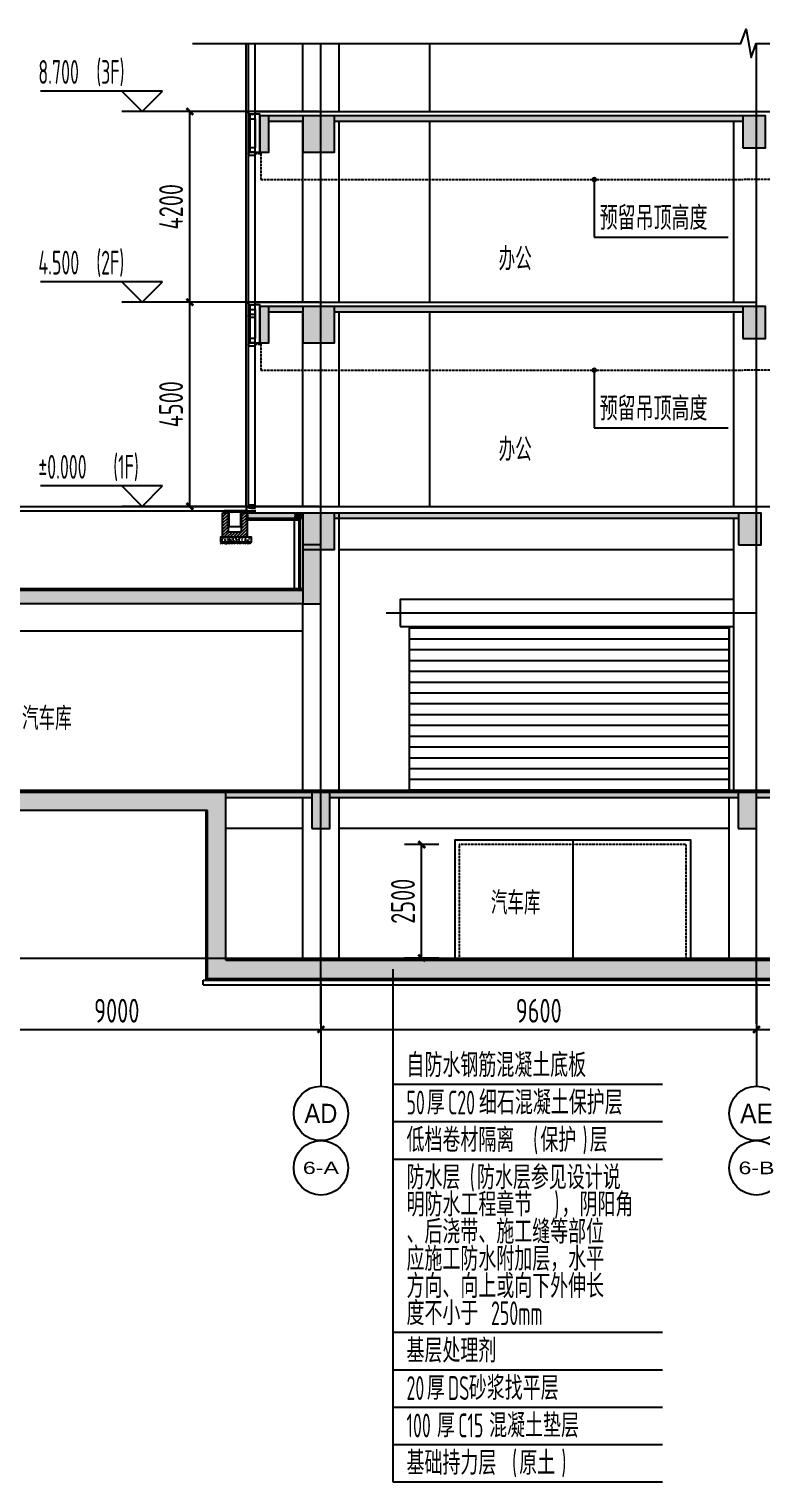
# Model space of a CAD drawing. Extents: x 33318 to 174393, y -247680 to 18171.
# Drawn here: x 95477 to 111608, y -208836 to -176829 of the extents above; entities that cross this region are included whole.
import ezdxf
from ezdxf.enums import TextEntityAlignment as Align

# ---------------------------------------------------------------- set-up
doc = ezdxf.new("R2010")
doc.units = 0
doc.header["$LTSCALE"] = 10
doc.header["$MEASUREMENT"] = 0
doc.linetypes.add('DASH', pattern=[0.35, 0.25, -0.1])
doc.linetypes.add('DOTE', pattern=[2.42, 2, -0.2, 0.02, -0.2])
for name, color, linetype in [('01-标注_尺寸', 124, 'Continuous'), ('01-标注_标高', 200, 'Continuous'), ('01-标注_符号', 200, 'Continuous'), ('01-标注_轴线坐标', 132, 'Continuous'), ('02-TEXT_房间', 7, 'Continuous'), ('02-TEXT_标注', 130, 'Continuous'), ('02-TEXT_轴号', 7, 'Continuous'), ('05-填充_天正', 26, 'Continuous'), ('A-C_窗', 140, 'Continuous'), ('A-C_门', 150, 'Continuous'), ('A-D_龙骨', 152, 'Continuous'), ('A-SUR_保温', 222, 'Continuous'), ('A-SUR_吊顶', 40, 'Continuous'), ('A-SUR_看线', 231, 'Continuous'), ('A-SUR_面层', 191, 'Continuous'), ('A-TECH_结构', 21, 'Continuous'), ('A-金属背板', 30, 'Continuous'), ('A_AXIS-轴线', 36, 'DOTE'), ('A_STR-砌块墙', 121, 'Continuous'), ('A_STR-砼墙', 51, 'Continuous'), ('A_STR-砼柱', 51, 'Continuous'), ('D_铝板', 181, 'Continuous'), ('DOOR_FIRE', 220, 'Continuous'), ('构造物', 145, 'Continuous')]:
    doc.layers.add(name, color=color, linetype=linetype)
doc.layers.add('PUB_HATCH', color=8, linetype='Continuous', lineweight=0)
doc.styles.add('_TCH_AXIS', font='FZXiHei-I-Z08S.ttf')
doc.styles.add('_TCH_DIM', font='ROS1', dxfattribs={"width": 0.8, "bigfont": 'JD'})
doc.styles.add('_TCH_DIM_T3', font='ROS1', dxfattribs={"width": 0.8, "bigfont": 'JD'})
doc.styles.get("Standard").update_dxf_attribs({"font": 'gbenor.shx', "bigfont": 'gbcbig.shx'})
doc.dimstyles.new('_TCH_ARCH&&150', dxfattribs={"dimtxt": 525, "dimasz": 150, "dimexe": 375, "dimexo": 450, "dimgap": 150, "dimtad": 1, "dimdec": 0, "dimzin": 0, "dimdsep": 46, "dimtxsty": '_TCH_DIM_T3', "dimblk": 'ARCHTICK', "dimcen": 0.09, "dimazin": 2, "dimtfac": 1, "dimtdec": 0, "dimtix": 1, "dimtmove": 2, "dimatfit": 3, "dimfxl": 0, "dimtolj": 1, "dimtzin": 0, "dimarcsym": 0})
pattern_1 = [(45, (105078.815, -187354.456), (-17.96051, 17.96051), []), (45, (105096.776, -187354.456), (-17.96051, 17.96051), [12.7, -6.35])]

# ---------------------------------------------------------------- blocks, each defined once
blk = doc.blocks.new('kyuhtr')
at = {"const_width": 20}
blk.add_lwpolyline([(50, 0), (0, 0)], dxfattribs=at)
blk.add_lwpolyline([(50, -30), (200, -30), (200, 30), (50, 30)], close=True)
blk = doc.blocks.new('baowen2')
at = {"layer": 'A-SUR_保温'}
blk.add_lwpolyline([(-3400, -142813), (-3400, -142973), (-3400, -142973), (-3400, -143453), (-3520, -143453), (-3520, -143553), (-3300, -143553), (-3300, -142873), (-3300, -142873), (-3300, -142713), (-3400, -142713), (-3400, -142713), (-3520, -142713), (-3520, -142813), (-3400, -142813)], dxfattribs=at)
at = {"layer": 'A-金属背板'}
blk.add_line((-3520, -142713), (-3520, -143553), dxfattribs=at)
blk = doc.blocks.new('dartt')
at = {"transparency": 33554641}
h = blk.add_hatch(dxfattribs=at)
h.set_pattern_fill('ANSI32', color=26)
h.set_pattern_definition([(45, (1294.211, 122.3605), (-3.367596, 3.367596), []), (45, (1296.4563, 122.3605), (-3.367596, 3.367596), [])])
edge = h.paths.add_edge_path()
edge.add_arc((0, 21), 4, 0, 90)
edge.add_line((0, 25), (0, 0))
edge.add_line((0, 0), (25, 0))
edge.add_arc((21, 0), 4, 0, 90)
edge.add_line((21, 4), (4, 4))
edge.add_line((4, 4), (4, 21))
blk.add_lwpolyline([(0, 25), (0, 0), (25, 0)])
blk.add_lwpolyline([(0, 25), (0, 25, -0.414214), (4, 21), (4, 4), (21, 4, -0.414214), (25, 0), (25, 0)], format="xyb")
blk = doc.blocks.new('_ArchTick')
at = {"color": 0, "linetype": 'ByBlock', "const_width": 0.4}
blk.add_lwpolyline([(-0.5, -0.5), (0.5, 0.5)], dxfattribs=at)
blk = doc.blocks.new('*D74')
at = {"layer": '01-标注_尺寸', "color": 0, "lineweight": -2, "transparency": 16777216}
for p, q in [((101860, -178644), (98645, -178644)), ((99020, -182844), (99020, -178644)), ((101860, -182844), (98645, -182844))]:
    blk.add_line(p, q, dxfattribs=at)
at = {"layer": 'Defpoints', "color": 0, "transparency": 16777216}
for p in [(99020, -178644), (102310, -178644), (102310, -182844)]:
    blk.add_point(p, dxfattribs=at)
at = {"layer": '01-标注_尺寸', "color": 0, "lineweight": -2, "transparency": 16777216, "xscale": 150, "yscale": 150, "zscale": 150}
for p, rotation in [((99020, -178644), 90), ((99020, -182844), 270)]:
    blk.add_blockref('_ArchTick', p, dxfattribs=dict(at, rotation=rotation))
at = {"layer": '01-标注_尺寸', "color": 0, "transparency": 16777216, "insert": (98607, -180744), "char_height": 525, "attachment_point": 5, "rotation": 90, "style": '_TCH_DIM_T3'}
blk.add_mtext('\\A1;4200', dxfattribs=at)
blk = doc.blocks.new('*D75')
at = {"layer": '01-标注_尺寸', "color": 0, "lineweight": -2, "transparency": 16777216}
for p, q in [((101860, -182844), (98645, -182844)), ((99020, -187344), (99020, -182844)), ((101860, -187344), (98645, -187344))]:
    blk.add_line(p, q, dxfattribs=at)
at = {"layer": 'Defpoints', "color": 0, "transparency": 16777216}
for p in [(99020, -182844), (102310, -182844), (102310, -187344)]:
    blk.add_point(p, dxfattribs=at)
at = {"layer": '01-标注_尺寸', "color": 0, "lineweight": -2, "transparency": 16777216, "xscale": 150, "yscale": 150, "zscale": 150}
for p, rotation in [((99020, -182844), 90), ((99020, -187344), 270)]:
    blk.add_blockref('_ArchTick', p, dxfattribs=dict(at, rotation=rotation))
at = {"layer": '01-标注_尺寸', "color": 0, "transparency": 16777216, "insert": (98607, -185094), "char_height": 525, "attachment_point": 5, "rotation": 90, "style": '_TCH_DIM_T3'}
blk.add_mtext('\\A1;4500', dxfattribs=at)
blk = doc.blocks.new('*D77')
at = {"layer": '01-标注_尺寸', "color": 0, "lineweight": -2, "transparency": 16777216}
for p, q in [((104509, -194794), (103755, -194794)), ((104130, -197294), (104130, -194794)), ((104509, -197294), (103755, -197294))]:
    blk.add_line(p, q, dxfattribs=at)
at = {"layer": 'Defpoints', "color": 0, "transparency": 16777216}
for p in [(104130, -194794), (104959, -194794), (104959, -197294)]:
    blk.add_point(p, dxfattribs=at)
at = {"layer": '01-标注_尺寸', "color": 0, "lineweight": -2, "transparency": 16777216, "xscale": 150, "yscale": 150, "zscale": 150}
for p, rotation in [((104130, -194794), 90), ((104130, -197294), 270)]:
    blk.add_blockref('_ArchTick', p, dxfattribs=dict(at, rotation=rotation))
at = {"layer": '01-标注_尺寸', "color": 0, "transparency": 16777216, "insert": (103718, -196044), "char_height": 525, "attachment_point": 5, "rotation": 90, "style": '_TCH_DIM_T3'}
blk.add_mtext('\\A1;2500', dxfattribs=at)
blk = doc.blocks.new('*D107')
at = {"layer": '01-标注_尺寸', "color": 0, "lineweight": -2, "transparency": 16777216}
for p, q in [((92910, -197844), (92910, -199242)), ((101910, -197844), (101910, -199242)), ((92910, -198867), (101910, -198867))]:
    blk.add_line(p, q, dxfattribs=at)
at = {"layer": 'Defpoints', "color": 0, "transparency": 16777216}
for p in [(92910, -197394), (101910, -197394), (101910, -198867)]:
    blk.add_point(p, dxfattribs=at)
at = {"layer": '01-标注_尺寸', "color": 0, "lineweight": -2, "transparency": 16777216, "xscale": 150, "yscale": 150, "zscale": 150, "rotation": 180}
blk.add_blockref('_ArchTick', (92910, -198867), dxfattribs=at)
at = {"layer": '01-标注_尺寸', "color": 0, "lineweight": -2, "transparency": 16777216, "xscale": 150, "yscale": 150, "zscale": 150}
blk.add_blockref('_ArchTick', (101910, -198867), dxfattribs=at)
at = {"layer": '01-标注_尺寸', "color": 0, "transparency": 16777216, "insert": (97410, -198455), "char_height": 525, "attachment_point": 5, "style": '_TCH_DIM_T3'}
blk.add_mtext('\\A1;9000', dxfattribs=at)
blk = doc.blocks.new('*D108')
at = {"layer": '01-标注_尺寸', "color": 0, "lineweight": -2, "transparency": 16777216}
for p, q in [((101910, -197844), (101910, -199242)), ((111510, -197844), (111510, -199242)), ((101910, -198867), (111510, -198867))]:
    blk.add_line(p, q, dxfattribs=at)
at = {"layer": 'Defpoints', "color": 0, "transparency": 16777216}
for p in [(101910, -197394), (111510, -197394), (111510, -198867)]:
    blk.add_point(p, dxfattribs=at)
at = {"layer": '01-标注_尺寸', "color": 0, "lineweight": -2, "transparency": 16777216, "xscale": 150, "yscale": 150, "zscale": 150, "rotation": 180}
blk.add_blockref('_ArchTick', (101910, -198867), dxfattribs=at)
at = {"layer": '01-标注_尺寸', "color": 0, "lineweight": -2, "transparency": 16777216, "xscale": 150, "yscale": 150, "zscale": 150}
blk.add_blockref('_ArchTick', (111510, -198867), dxfattribs=at)
at = {"layer": '01-标注_尺寸', "color": 0, "transparency": 16777216, "insert": (106710, -198455), "char_height": 525, "attachment_point": 5, "style": '_TCH_DIM_T3'}
blk.add_mtext('\\A1;9600', dxfattribs=at)
blk = doc.blocks.new('*D109')
at = {"layer": '01-标注_尺寸', "color": 0, "lineweight": -2, "transparency": 16777216}
for p, q in [((111510, -197844), (111510, -199242)), ((121110, -197844), (121110, -199242)), ((111510, -198867), (121110, -198867))]:
    blk.add_line(p, q, dxfattribs=at)
at = {"layer": 'Defpoints', "color": 0, "transparency": 16777216}
for p in [(111510, -197394), (121110, -197394), (121110, -198867)]:
    blk.add_point(p, dxfattribs=at)
at = {"layer": '01-标注_尺寸', "color": 0, "lineweight": -2, "transparency": 16777216, "xscale": 150, "yscale": 150, "zscale": 150, "rotation": 180}
blk.add_blockref('_ArchTick', (111510, -198867), dxfattribs=at)
at = {"layer": '01-标注_尺寸', "color": 0, "lineweight": -2, "transparency": 16777216, "xscale": 150, "yscale": 150, "zscale": 150}
blk.add_blockref('_ArchTick', (121110, -198867), dxfattribs=at)
at = {"layer": '01-标注_尺寸', "color": 0, "transparency": 16777216, "insert": (116310, -198455), "char_height": 525, "attachment_point": 5, "style": '_TCH_DIM_T3'}
blk.add_mtext('\\A1;9600', dxfattribs=at)
blk = doc.blocks.new('_FZH')
blk.add_lwpolyline([(-0.5, -0.5), (0.5, -0.5), (0.5, 0.5), (-0.5, 0.5)], close=True)
at = {"layer": 'PUB_HATCH'}
blk.add_solid([(-0.5, -0.5), (0.5, -0.5), (-0.5, 0.5), (0.5, 0.5)], dxfattribs=at)
blk = doc.blocks.new('$LinePat$素土夯实')
at = {"color": 0}
for p, q in [((0, -210), (210, 0)), ((120, -300), (420, 0)), ((420, 0), (608, -188)), ((495, -300), (795, 0)), ((615, 0), (705, -90)), ((210, -210), (300, -300)), ((315, -105), (502, -293)), ((705, -300), (795, -210))]:
    blk.add_line(p, q, dxfattribs=at)

msp = doc.modelspace()

# ---------------------------------------------------------------- hatches: boundary and pattern name
at = {"layer": '05-填充_天正'}
for points in [[(101509.8, -178864.5), (101509.8, -178744.5), (100759.8, -178744.5), (100759.8, -178864.5)], [(102209.8, -178744.5), (102209.8, -178864.5), (111209.7, -178864.5), (111209.7, -178744.5)], [(101509.8, -183064.5), (101509.8, -182944.5), (100759.8, -182944.5), (100759.8, -183064.5)], [(102209.8, -182944.5), (102209.8, -183064.5), (111209.7, -183064.5), (111209.7, -182944.5)], [(101316.5, -187534.5), (101329.8, -187494.5), (100299.8, -187494.5), (100299.8, -187614.5), (101329.8, -187614.5)], [(101509.8, -187614.5), (101509.8, -187494.5), (101309.8, -187494.5), (101323.1, -187534.5), (101309.8, -187614.5)], [(102209.8, -187494.5), (102209.8, -187614.5), (111109.7, -187614.5), (111109.7, -187494.5)], [(90259.7, -189194.5), (90259.7, -189494.5), (101509.7, -189494.5), (101509.7, -189194.5)], [(99413.3, -194044.5), (99813.3, -193644.5), (89859.7, -193644.5), (90259.7, -194044.5)], [(99413.3, -197744.5), (99813.3, -197344.5), (99813.3, -193644.5), (99413.3, -194044.5)], [(101709.7, -193764.5), (101709.7, -193644.5), (99813.3, -193644.5), (99813.3, -193764.5)], [(102109.7, -193644.5), (102109.7, -193764.5), (111109, -193764.5), (111109, -193644.5)], [(111509, -193644.5), (111509, -193764.5), (113411.6, -193764.5), (113411.6, -193644.5)], [(118722.7, -197744.5), (118491.7, -197344.5), (99813.3, -197344.5), (99413.3, -197744.5)]]:
    msp.add_hatch(color=256, dxfattribs=at).paths.add_polyline_path(points)
h = msp.add_hatch(dxfattribs=at)
h.set_pattern_fill('ANSI31', color=256, scale=30)
h.set_pattern_definition([(45, (101113.8, -187354.456), (-33.676, 33.676), [])])
h.paths.add_polyline_path([(99741.8, -187484.5), (99861.8, -187484.5), (99861.8, -187904.5), (100161.8, -187904.5), (100161.8, -187484.5), (100281.8, -187484.5), (100281.8, -188024.5), (99741.8, -188024.5)])
h = msp.add_hatch(dxfattribs=at)
h.set_pattern_fill('ANSI33', color=256, scale=8)
h.set_pattern_definition([(45, (105093.315, -187354.456), (-17.96051, 17.96051), []), (45, (105111.276, -187354.456), (-17.96051, 17.96051), [12.7, -6.35])])
h.paths.add_polyline_path([(99773.8, -187444.5), (99773.8, -187474.5), (99869.3, -187474.5), (99869.3, -187444.5)])
h = msp.add_hatch(dxfattribs=at)
h.set_pattern_fill('ANSI33', color=256, scale=8)
h.set_pattern_definition(pattern_1)
h.paths.add_polyline_path([(99934.3, -187474.5), (99934.3, -187444.5), (99884.3, -187444.5), (99884.3, -187474.5)])
h = msp.add_hatch(dxfattribs=at)
h.set_pattern_fill('ANSI33', color=256, scale=8)
h.set_pattern_definition(pattern_1)
h.paths.add_polyline_path([(99999.3, -187474.5), (99999.3, -187444.5), (99949.3, -187444.5), (99949.3, -187474.5)])
h = msp.add_hatch(dxfattribs=at)
h.set_pattern_fill('ANSI33', color=256, scale=8)
h.set_pattern_definition(pattern_1)
h.paths.add_polyline_path([(100064.3, -187474.5), (100064.3, -187444.5), (100014.3, -187444.5), (100014.3, -187474.5)])
h = msp.add_hatch(dxfattribs=at)
h.set_pattern_fill('ANSI33', color=256, scale=8)
h.set_pattern_definition(pattern_1)
h.paths.add_polyline_path([(100129.3, -187474.5), (100129.3, -187444.5), (100079.3, -187444.5), (100079.3, -187474.5)])
h = msp.add_hatch(dxfattribs=at)
h.set_pattern_fill('ANSI33', color=256, scale=8)
h.set_pattern_definition([(45, (105103.315, -187354.456), (-17.96051, 17.96051), []), (45, (105121.276, -187354.456), (-17.96051, 17.96051), [12.7, -6.35])])
h.paths.add_polyline_path([(100249.8, -187474.5), (100249.8, -187444.5), (100144.3, -187444.5), (100144.3, -187474.5)])
h = msp.add_hatch(dxfattribs=at)
h.set_pattern_fill('AR-CONC', color=256, scale=50)
h.set_pattern_definition([(50, (101113.8, -187454.456), (91.0923, -7.9695), [9.525, -104.775]), (355, (101113.8, -187454.46), (-17.6214, 95.5283), [7.62, -83.82]), (100.451, (101121.39, -187455.12), (73.4713, 87.5583), [8.095, -89.045]), (46.184, (101113.8, -187429.06), (135.5395, -21.021), [14.287, -157.162]), (96.636, (101125.1, -187430.81), (118.702, 123.713), [12.143, -133.567]), (351.184, (101113.8, -187429.06), (118.702, 123.713), [11.43, -125.73]), (21, (101126.5, -187435.406), (75.8074, -51.1328), [9.525, -104.775]), (326, (101126.5, -187435.41), (30.901, 92.094), [7.62, -83.82]), (71.4514, (101132.82, -187439.67), (106.7082, 40.9614), [8.095, -89.045]), (37.5, (101113.8, -187454.456), (1.5443, 42.2775), [0, -82.804, 0, -85.09, 0, -84.1375]), (7.5, (101113.8, -187454.456), (33.4098, 50.0903), [0, -48.514, 0, -80.899, 0, -32.0675]), (327.5, (101085.478, -187454.456), (67.7953, -2.8644), [0, -31.75, 0, -99.06, 0, -131.445]), (317.5, (101072.78, -187454.456), (74.0646, 12.7132), [0, -41.275, 0, -65.786, 0, -93.345])])
edge = h.paths.add_edge_path()
edge.add_line((100281.8, -188024.5), (99693.8, -188024.5))
edge.add_line((99693.8, -188024.5), (99693.8, -188124.5))
edge.add_line((99693.8, -188124.5), (100381.8, -188124.5))
edge.add_line((100381.8, -188124.5), (100381.8, -188024.5))
edge.add_line((100381.8, -188024.5), (99861.8, -188024.5))
at = {"layer": 'DOOR_FIRE'}
h = msp.add_hatch(dxfattribs=at)
h.set_pattern_fill('ANSI31', color=256, scale=150, angle=315)
h.set_pattern_definition([(0, (0, 0), (7e-14, 238.125), [])])
h.paths.add_polyline_path([(103859.7, -189994.5), (110909.7, -189994.5), (110909.7, -193594.5), (103859.7, -193594.5)])

# ---------------------------------------------------------------- linework, layer by layer
at = {"layer": '01-标注_标高'}
for p, q in [((98419.6, -178194.5), (95727.1, -178194.5)), ((97969.6, -178644.5), (97519.6, -178194.5)), ((97969.6, -178644.5), (98419.6, -178194.5)), ((99019.6, -178644.5), (97519.6, -178644.5)), ((98419.6, -182394.5), (95727.1, -182394.5)), ((97969.6, -182844.5), (97519.6, -182394.5)), ((97969.6, -182844.5), (98419.6, -182394.5)), ((99019.6, -182844.5), (97519.6, -182844.5)), ((98419.6, -186894.5), (95727.1, -186894.5)), ((97969.6, -187344.5), (97519.6, -186894.5)), ((97969.6, -187344.5), (98419.6, -186894.5)), ((99019.6, -187344.5), (97519.6, -187344.5))]:
    msp.add_line(p, q, dxfattribs=at)
at = {"layer": '01-标注_符号'}
for p, q in [((107934.6, -180144.5), (107934.6, -181411.3)), ((107934.6, -181411.3), (110884.5, -181411.3)), ((107934.6, -184344.5), (107934.6, -185611.3)), ((107934.6, -185611.3), (110884.5, -185611.3)), ((103496.6, -197538.6), (103496.6, -200073.7)), ((103496.6, -200073.7), (109437.3, -200073.7)), ((103496.6, -200073.7), (103496.6, -208835.9)), ((103496.6, -200897.9), (109437.3, -200897.9)), ((103496.6, -201722.2), (109437.3, -201722.2)), ((103496.6, -205538.9), (109437.3, -205538.9)), ((103496.6, -206363.2), (109437.3, -206363.2)), ((103496.6, -207187.4), (109437.3, -207187.4)), ((103496.6, -208011.7), (109437.3, -208011.7)), ((103496.6, -208835.9), (109437.3, -208835.9))]:
    msp.add_line(p, q, dxfattribs=at)
msp.add_lwpolyline([(99078.7, -177144.5), (111164, -177144.5), (111278.7, -176829.5), (111389.7, -177459.5), (111501.5, -177144.5), (123586.8, -177144.5)], dxfattribs=at)
at = {"layer": '01-标注_符号', "const_width": 60}
for points in [[(107934.6, -180114.5, 1), (107934.6, -180174.5, 1)], [(107934.6, -184314.5, 1), (107934.6, -184374.5, 1)]]:
    msp.add_lwpolyline(points, format="xyb", close=True, dxfattribs=at)
at = {"layer": '01-标注_轴线坐标'}
for p, q in [((101909.7, -198041.5), (101909.7, -200117.5)), ((111510, -198041.5), (111510, -200117.5))]:
    msp.add_line(p, q, dxfattribs=at)
for centre in [(101909.7, -200717.5), (111510, -200717.5), (101909.7, -201917.5), (111510, -201917.5)]:
    msp.add_circle(centre, 600, dxfattribs=at)
at = {"layer": '05-填充_天正'}
msp.add_lwpolyline([(99881.8, -187474.5), (99881.8, -187784.5), (100141.8, -187784.5), (100141.8, -187474.5)], dxfattribs=at)
at = {"layer": 'A-C_窗'}
for p, q in [((100259.8, -187344.5), (100259.8, -177144.5)), ((100309.8, -187344.5), (100309.8, -177144.5)), ((100459.8, -187344.5), (100459.8, -177144.5))]:
    msp.add_line(p, q, dxfattribs=at)
at = {"layer": 'A-C_门'}
msp.add_line((107459, -194694.5), (107459, -197294.5), dxfattribs=at)
msp.add_lwpolyline([(104859, -197294.5), (110059, -197294.5), (110059, -194694.5), (104859, -194694.5)], close=True, dxfattribs=at)
at = {"layer": 'A-C_门', "linetype": 'DASH'}
msp.add_lwpolyline([(104959, -197294.5), (109959, -197294.5), (109959, -194794.5), (104959, -194794.5)], close=True, dxfattribs=at)
at = {"layer": 'A-SUR_保温'}
for points in [[(74629.7, -187444.5), (74629.7, -187584.5), (73829.7, -187584.5), (73829.7, -189174.5), (101509.7, -189174.5)], [(74649.7, -187444.5), (74649.7, -187604.5), (73849.7, -187604.5), (73849.7, -189154.5), (101509.7, -189154.5)], [(100269.8, -187494.5), (100269.8, -187644.5), (101459.8, -187644.5)], [(100289.8, -187494.5), (100289.8, -187624.5), (101459.8, -187624.5)], [(101329.8, -189154.5), (101329.8, -187644.5)], [(101429.8, -189154.5), (101429.8, -187644.5)], [(101449.8, -189154.5), (101449.8, -187644.5)], [(101459.8, -189154.5), (101459.8, -187624.5)], [(99373.3, -194044.5), (99373.3, -197784.5)], [(99393.3, -194044.5), (99393.3, -197764.5)], [(99313.3, -197784.5), (118699.6, -197784.5), (119536.7, -199234.5), (121960.2, -199234.5)], [(99313.3, -197884.5), (99313.3, -197784.5)], [(99393.3, -197764.5), (118711.1, -197764.5), (119548.3, -199214.5), (121880.2, -199214.5)], [(99313.3, -197884.5), (118641.8, -197884.5), (119479, -199334.5), (121960.2, -199334.5)]]:
    msp.add_lwpolyline(points, dxfattribs=at)
at = {"layer": 'A-SUR_吊顶', "linetype": 'DASH'}
for points in [[(100459.8, -179574.5), (100584.8, -179574.5), (100584.8, -180144.5), (111209.7, -180144.5)], [(121959.7, -179574.5), (121834.7, -179574.5), (121834.7, -180144.5), (111209.7, -180144.5)], [(100459.8, -183774.5), (100584.8, -183774.5), (100584.8, -184344.5), (111209.7, -184344.5)], [(121959.7, -183774.5), (121834.7, -183774.5), (121834.7, -184344.5), (111209.7, -184344.5)]]:
    msp.add_lwpolyline(points, dxfattribs=at)
at = {"layer": 'A-SUR_面层'}
for p, q in [((100459.8, -178644.5), (121959.9, -178644.5)), ((100459.8, -182844.5), (111509.7, -182844.5)), ((100249.8, -187444.5), (99773.8, -187444.5)), ((99773.8, -187474.5), (99773.8, -187444.5)), ((100249.8, -187474.5), (99773.8, -187474.5)), ((99869.3, -187474.5), (99869.3, -187444.5)), ((99884.3, -187474.5), (99884.3, -187444.5)), ((99934.3, -187474.5), (99934.3, -187444.5)), ((99949.3, -187474.5), (99949.3, -187444.5)), ((99999.3, -187474.5), (99999.3, -187444.5)), ((100014.3, -187474.5), (100014.3, -187444.5)), ((100064.3, -187474.5), (100064.3, -187444.5)), ((100079.3, -187474.5), (100079.3, -187444.5)), ((100129.3, -187474.5), (100129.3, -187444.5)), ((100144.3, -187474.5), (100144.3, -187444.5)), ((100249.8, -187474.5), (100249.8, -187444.5)), ((100459.8, -187344.5), (111509.7, -187344.5))]:
    msp.add_line(p, q, dxfattribs=at)
for points in [[(89859.7, -193644.5), (89859.7, -193594.5), (121459.8, -193594.5)], [(99813.3, -197294.5), (121459.8, -197294.5)]]:
    msp.add_lwpolyline(points, dxfattribs=at)
at = {"layer": 'A-TECH_结构'}
for p, q in [((102309.7, -188294.5), (111009.7, -188294.5)), ((101509.7, -194444.5), (99813.3, -194444.5)), ((110909, -194444.5), (102309.7, -194444.5))]:
    msp.add_line(p, q, dxfattribs=at)
for points in [[(101509.8, -178644.5), (101509.8, -177144.5)], [(102309.8, -178644.5), (102309.8, -177144.5)], [(104309.8, -178644.5), (104309.8, -177144.5)], [(101509.8, -182844.5), (101509.8, -178864.5)], [(102309.8, -182844.5), (102309.8, -178864.5)], [(104309.8, -182844.5), (104309.8, -178864.5)], [(111009.7, -182844.5), (111009.7, -178864.5)], [(101509.8, -187344.5), (101509.8, -183064.5)], [(102309.8, -187344.5), (102309.8, -183064.5)], [(104309.8, -187344.5), (104309.8, -183064.5)], [(111009.7, -187344.5), (111009.7, -183064.5)], [(102309.7, -193594.5), (102309.7, -187514.5)], [(111009.7, -193594.5), (111009.7, -187614.5)], [(101509.7, -193594.5), (101509.7, -189494.5)], [(101509.7, -190094.5), (90259.7, -190094.5)], [(103859.7, -193594.5), (103859.7, -189994.5)], [(110909.7, -193594.5), (110909.7, -189994.5)], [(101509.7, -197294.5), (101509.7, -193764.5)], [(102309.7, -197294.5), (102309.7, -193764.5)], [(110909, -197294.5), (110909, -193764.5)]]:
    msp.add_lwpolyline(points, dxfattribs=at)
at = {"layer": 'A_AXIS-轴线'}
for p, q in [((101909.7, -198744.5), (101909.7, -177144.5)), ((111510, -198744.5), (111510, -177144.5))]:
    msp.add_line(p, q, dxfattribs=at)
for points in [[(60658.7, -187344.5), (123910, -187344.5)], [(60658.7, -187444.5), (98371.1, -187444.5)], [(89909.7, -193594.5), (123910, -193594.5)], [(60658.7, -197294.5), (123910, -197294.5)]]:
    msp.add_lwpolyline(points, dxfattribs=at)
at = {"layer": 'A_STR-砌块墙'}
for p, q in [((111509.7, -178744.5), (111509.7, -177144.5)), ((111509.7, -177144.5), (111709.7, -177144.5)), ((111509.7, -182944.5), (111509.7, -179444.5)), ((111509.7, -187494.5), (111509.7, -183644.5))]:
    msp.add_line(p, q, dxfattribs=at)
for points in [[(88441.4, -187444.5), (100259.8, -187444.5)], [(99741.8, -187484.5), (99861.8, -187484.5), (99861.8, -187904.5), (100161.8, -187904.5), (100161.8, -187484.5), (100281.8, -187484.5), (100281.8, -188024.5), (99741.8, -188024.5), (99741.8, -187484.5)], [(100281.8, -188024.5), (99693.8, -188024.5), (99693.8, -188124.5), (100381.8, -188124.5), (100381.8, -188024.5), (99861.8, -188024.5)]]:
    msp.add_lwpolyline(points, dxfattribs=at)
at = {"layer": 'A_STR-砼墙'}
for p, q in [((101509.8, -178744.5), (100759.8, -178744.5)), ((101509.8, -178864.5), (100759.8, -178864.5)), ((111209.7, -178744.5), (102209.8, -178744.5)), ((111209.7, -178864.5), (102209.8, -178864.5)), ((101509.8, -182944.5), (100759.8, -182944.5)), ((101509.8, -183064.5), (100759.8, -183064.5)), ((111209.7, -182944.5), (102209.8, -182944.5)), ((111209.7, -183064.5), (102209.8, -183064.5)), ((101329.8, -187494.5), (100299.8, -187494.5)), ((100299.8, -187614.5), (100299.8, -187494.5)), ((101509.8, -187494.5), (101309.8, -187494.5)), ((111109.7, -187494.5), (102209.8, -187494.5)), ((101329.8, -187614.5), (100299.8, -187614.5)), ((101509.8, -187614.5), (101309.8, -187614.5)), ((111109.7, -187614.5), (102209.8, -187614.5)), ((101509.7, -189194.5), (90259.7, -189194.5)), ((101509.7, -189494.5), (90259.7, -189494.5)), ((99813.3, -193644.5), (89859.7, -193644.5)), ((99813.3, -197344.5), (99813.3, -193644.5)), ((101709.7, -193644.5), (99813.3, -193644.5)), ((99813.3, -193764.5), (99813.3, -193644.5)), ((101709.7, -193764.5), (99813.3, -193764.5)), ((111109, -193644.5), (102109.7, -193644.5)), ((111109, -193764.5), (102109.7, -193764.5)), ((113411.6, -193644.5), (111509, -193644.5)), ((113411.6, -193764.5), (111509, -193764.5)), ((99413.3, -194044.5), (90259.7, -194044.5)), ((99413.3, -197744.5), (99413.3, -194044.5)), ((99813.3, -197344.5), (118491.7, -197344.5)), ((99413.3, -197744.5), (118722.7, -197744.5))]:
    msp.add_line(p, q, dxfattribs=at)
at = {"layer": 'D_铝板'}
msp.add_lwpolyline([(100259.8, -187344.5), (100259.8, -187474.5), (100459.8, -187454.5), (100459.8, -187434.4), (100279.8, -187452.4), (100279.8, -187344.5)], close=True, dxfattribs=at)
at = {"layer": 'DOOR_FIRE'}
msp.add_line((111510, -189694.5), (103349.1, -189694.5), dxfattribs=at)
for points in [[(103659.7, -189994.5), (111009.7, -189994.5), (111009.7, -189394.5), (103659.7, -189394.5)], [(103859.7, -189994.5), (110909.7, -189994.5), (110909.7, -193594.5), (103859.7, -193594.5)]]:
    msp.add_lwpolyline(points, close=True, dxfattribs=at)

# ---------------------------------------------------------------- block references
at = {"layer": 'A-C_窗'}
for p in [(103859.8, -35991.7), (103859.8, -40191.7)]:
    msp.add_blockref('baowen2', p, dxfattribs=at)
at = {"layer": 'A-D_龙骨'}
for p in [(100259.8, -178674.5), (100259.8, -179574.5), (100259.8, -182874.5), (100259.8, -183144.5), (100259.8, -183774.5), (100259.8, -187344.5)]:
    msp.add_blockref('kyuhtr', p, dxfattribs=at)
at = {"layer": 'A-SUR_看线', "xscale": -0.173084531101903, "yscale": 0.1666666666666667, "zscale": 0.1666666666666667, "rotation": 359.999963863441}
for p in [(99831.4, -188124.5), (99969, -188124.5), (100106.6, -188124.5), (100244.2, -188124.5), (100381.8, -188124.5)]:
    msp.add_blockref('$LinePat$素土夯实', p, dxfattribs=at)
at = {"layer": 'A_STR-砼柱'}
for p, xscale, yscale, zscale in [((100659.8, -179144.5), 200, 800.000000051863, 800.000000051863), ((101859.8, -179144.5), 700, 800, 800), ((111459.7, -179094.5), 500, 700, 700), ((100659.8, -183344.5), 200, 800.000000051863, 800.000000051863), ((101859.8, -183344.5), 700, 800, 800), ((111459.7, -183294.5), 500, 700, 700), ((101859.8, -187894.5), 700, 800, 800), ((111359.7, -187844.5), 500, 700, 700), ((101709.7, -188844.5), 399.9999999982392, 1300.000000104919, 1300.000000104919), ((101909.7, -194044.5), 400, 799.9999999999709, 799.9999999999709), ((111309, -194044.5), 400, 800.0000000006694, 800.0000000006694)]:
    msp.add_blockref('_FZH', p, dxfattribs=dict(at, xscale=xscale, yscale=yscale, zscale=zscale))
at = {"layer": '构造物', "linetype": 'DASH', "ltscale": 0.2}
msp.add_blockref('dartt', (99761.6, -187484.5), dxfattribs=at)
at = {"layer": '构造物', "linetype": 'DASH', "ltscale": 0.2, "xscale": -1}
msp.add_blockref('dartt', (100262, -187484.5), dxfattribs=at)

# ---------------------------------------------------------------- texts
at = {"layer": '02-TEXT_房间'}
for s, p in [('办公', (105827.2, -182145.8)), ('办公', (105827.2, -186345.8)), ('汽车库', (95321.8, -192270.2)), ('汽车库', (105654.7, -196333.5))]:
    msp.add_text(s, height=506.38, dxfattribs=at).set_placement(p)
at = {"layer": '02-TEXT_标注', "style": '_TCH_DIM'}
for s, height, width, p in [('8.700', 525, 0.64, (95682.1, -178037)), ('(3F)', 525, 0.64, (96959, -178037)), ('预留吊顶高度', 520.93, 0.8, (108053.9, -181253.8)), ('4.500', 525, 0.64, (95682.1, -182237)), ('(2F)', 525, 0.64, (96959, -182237)), ('预留吊顶高度', 520.93, 0.8, (108053.9, -185453.8)), ('%%P0.000', 525, 0.64, (95682.1, -186737)), ('(1F)', 525, 0.64, (97332.5, -186737)), ('自防水钢筋混凝土底板', 520.93, 0.8, (103795.8, -199916.2)), ('50', 525, 0.64, (103795.8, -200740.4)), ('厚', 520.9, 0.8, (104243.8, -200740.4)), ('C20', 525, 0.64, (104709.4, -200740.4)), ('细石混凝土保护层', 520.93, 0.8, (105392.6, -200740.4)), ('低档卷材隔离', 520.93, 0.8, (103795.8, -201564.7)), ('(', 525, 0.64, (106589.3, -201564.7)), ('保护', 520.93, 0.8, (106746.1, -201564.7)), (')', 525, 0.64, (107677.3, -201564.7)), ('层', 520.9, 0.8, (107834.1, -201564.7)), ('防水层', 520.93, 0.8, (103795.8, -202388.9)), ('(', 525, 0.64, (105192.6, -202388.9)), ('防水层参见设计说', 520.93, 0.8, (105349.4, -202388.9)), ('明防水工程章节', 520.93, 0.8, (103795.8, -202987.4)), (')', 525, 0.64, (107054.9, -202987.4)), ('，阴阳角', 520.93, 0.8, (107211.7, -202987.4)), ('、后浇带、施工缝等部位', 520.93, 0.8, (103795.8, -203585.9)), ('应施工防水附加层，水平', 520.93, 0.8, (103795.8, -204184.4)), ('方向、向上或向下外伸长', 520.93, 0.8, (103795.8, -204782.9)), ('度不小于', 520.93, 0.8, (103795.8, -205381.4)), ('250mm', 525, 0.64, (105658.2, -205381.4)), ('基层处理剂', 520.93, 0.8, (103795.8, -206205.7)), ('20', 525, 0.64, (103795.8, -207029.9)), ('厚', 520.9, 0.8, (104243.8, -207029.9)), ('DS', 525, 0.64, (104709.4, -207029.9)), ('砂浆找平层', 520.93, 0.8, (105168.6, -207029.9)), ('100', 525, 0.64, (103795.8, -207854.2)), ('厚', 520.9, 0.8, (104467.8, -207854.2)), ('C15', 525, 0.64, (104933.4, -207854.2)), ('混凝土垫层', 520.93, 0.8, (105616.6, -207854.2)), ('基础持力层', 520.93, 0.8, (103795.8, -208678.4)), ('(', 525, 0.64, (106123.7, -208678.4)), ('原土', 520.93, 0.8, (106280.5, -208678.4)), (')', 525, 0.64, (107211.7, -208678.4))]:
    msp.add_text(s, height=height, dxfattribs=dict(at, width=width)).set_placement(p)
at = {"layer": '02-TEXT_轴号', "style": '_TCH_AXIS'}
for s, height, p, p2 in [('AD', 423.25, (101546.9, -200929.1), (102272.5, -200929.1)), ('AE', 432.18, (111149.8, -200933.5), (111870.1, -200933.5)), ('6-A', 269.48, (101511.9, -202052.2), (102307.5, -202052.2)), ('6-B', 277.49, (111113.6, -202056.2), (111906.4, -202056.2))]:
    msp.add_text(s, height=height, dxfattribs=at).set_placement(p, p2, align=Align.FIT)

# ---------------------------------------------------------------- dimensions: what is measured, and where the dimension line sits
at = {"layer": '01-标注_尺寸'}
for p1, p2, distance, picture, middle in [((102309.8, -182844.5), (102309.8, -178644.5), 3290.2, '*D74', (98607.1, -180744.5)), ((102309.8, -187344.5), (102309.8, -182844.5), 3290.2, '*D75', (98607.1, -185094.5)), ((104959, -197294.5), (104959, -194794.5), 828.8, '*D77', (103717.7, -196044.5)), ((101909.7, -197393.7), (111510, -197393.7), -1473.8, '*D108', (106709.8, -198455)), ((111510, -197393.7), (121109.9, -197393.7), -1473.8, '*D109', (116310, -198455))]:
    dim = msp.add_aligned_dim(p1=p1, p2=p2, distance=distance, dimstyle='_TCH_ARCH&&150', dxfattribs=at)
    dim.commit()
    dim.dimension.update_dxf_attribs({"geometry": picture, "text_midpoint": middle})
dim = msp.add_aligned_dim(p1=(92909.7, -197393.7), p2=(101909.7, -197393.7), distance=-1473.8, text='9000', dimstyle='_TCH_ARCH&&150', dxfattribs=at)
dim.commit()
dim.dimension.update_dxf_attribs({"geometry": '*D107', "text_midpoint": (97409.7, -198455)})

doc.saveas('drawing.dxf')
